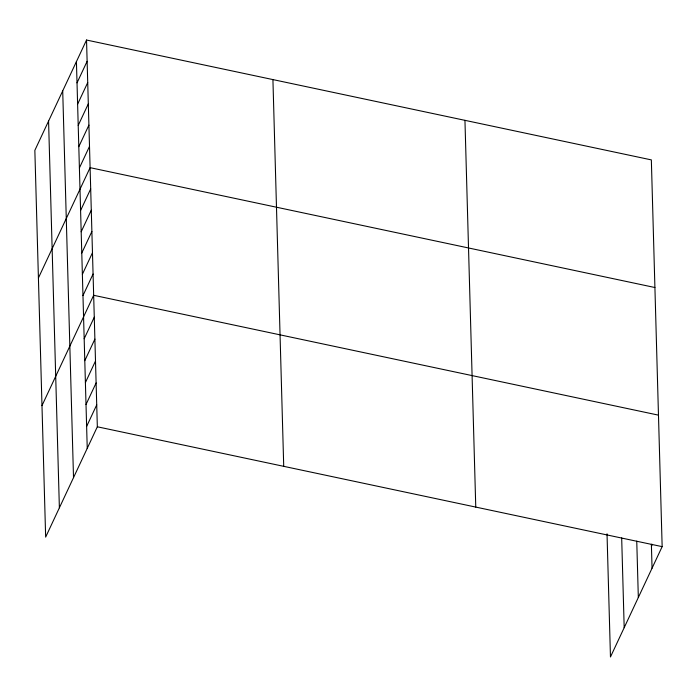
<?xml version="1.0" encoding="UTF-8"?>
<svg xmlns="http://www.w3.org/2000/svg" width="697" height="697" viewBox="0 0 697 697"><rect width="100%" height="100%" fill="white"/><g stroke="black" fill="none" stroke-linecap="round" stroke-linejoin="round"><path stroke-width="1.05" d="M86.533 40.034L34.85 150.36L45.653 537.108L97.336 426.782L86.533 40.034L651.346 159.892L662.15 546.64L610.467 656.966L607.026 533.815M77.027 82.865L87.125 61.31M77.62 104.141L87.717 82.577M78.212 125.408L88.31 103.853M78.805 146.684L88.911 125.12M79.406 167.951L89.504 146.387M38.413 277.99L90.096 167.663L654.91 287.521M80.591 210.494L90.688 188.931M81.183 231.77L91.281 210.206M81.776 253.037L91.882 231.474M82.377 274.304L92.474 252.75M82.969 295.58L93.067 274.017M41.986 405.61L93.659 295.293L658.473 415.142M84.171 338.768L94.278 317.205M84.79 360.68L94.888 339.117M85.4 382.601L95.498 361.037M86.01 404.513L96.116 382.949M86.628 426.425L96.726 404.87M651.434 546.282L652.357 544.322M97.336 426.782L662.15 546.64M651.381 544.2L652.052 568.203M636.753 541.133L638.33 597.495M621.68 537.918L624.19 627.675M464.951 120.337L475.763 507.085M272.919 79.589L283.723 466.337M76.426 61.597L87.238 448.345M62.713 90.889L73.516 477.637M48.572 121.069L59.376 507.817"/></g></svg>
